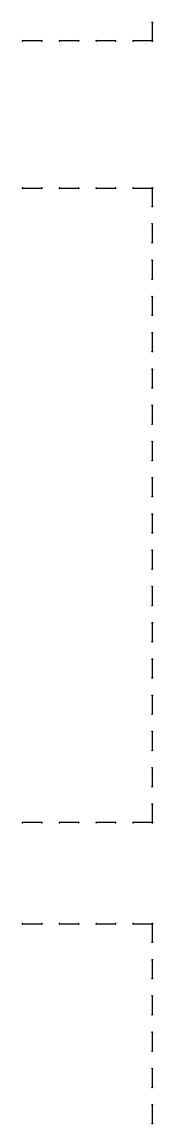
# Paper-space layout 'RLT OUTPUT MODULE' of a CAD drawing. Header units: inches. Extents: x 0.1 to 12.3, y 0.1 to 10.
# Drawn here: x 8.968 to 9.252, y 2.515 to 4.911 of the extents above; entities that cross this region are included whole.
import ezdxf

# ---------------------------------------------------------------- set-up
doc = ezdxf.new("R2010")
doc.units = ezdxf.units.IN
doc.header["$MEASUREMENT"] = 0
doc.layers.add('97', color=94, linetype='Continuous')

psp = doc.layouts.new('RLT OUTPUT MODULE')

# ---------------------------------------------------------------- linework, layer by layer
at = {"layer": '97', "lineweight": 25}
for p, q in [((9.25, 4.9095), (9.25, 4.87)), ((9.0101, 4.87), (8.9695, 4.87)), ((9.0901, 4.87), (9.0495, 4.87)), ((9.17, 4.87), (9.1294, 4.87)), ((9.25, 4.87), (9.2094, 4.87)), ((8.9695, 4.55), (9.0101, 4.55)), ((9.0495, 4.55), (9.0901, 4.55)), ((9.1294, 4.55), (9.17, 4.55)), ((9.2094, 4.55), (9.25, 4.55)), ((9.25, 4.55), (9.25, 4.5105)), ((9.25, 4.4711), (9.25, 4.4317)), ((9.25, 4.3923), (9.25, 4.3528)), ((9.25, 4.3134), (9.25, 4.274)), ((9.25, 4.2346), (9.25, 4.1951)), ((9.25, 4.1557), (9.25, 4.1162)), ((9.25, 4.0769), (9.25, 4.0374)), ((9.25, 3.998), (9.25, 3.9585)), ((9.25, 3.9192), (9.25, 3.8797)), ((9.25, 3.8403), (9.25, 3.8008)), ((9.25, 3.7615), (9.25, 3.722)), ((9.25, 3.6826), (9.25, 3.6431)), ((9.25, 3.6038), (9.25, 3.5643)), ((9.25, 3.5249), (9.25, 3.4854)), ((9.25, 3.446), (9.25, 3.4066)), ((9.25, 3.3672), (9.25, 3.3277)), ((9.25, 3.2883), (9.25, 3.2489)), ((9.25, 3.2095), (9.25, 3.17)), ((9.0101, 3.17), (8.9695, 3.17)), ((9.0901, 3.17), (9.0495, 3.17)), ((9.17, 3.17), (9.1294, 3.17)), ((9.25, 3.17), (9.2094, 3.17)), ((8.9695, 2.95), (9.0101, 2.95)), ((9.0495, 2.95), (9.0901, 2.95)), ((9.1294, 2.95), (9.17, 2.95)), ((9.2094, 2.95), (9.25, 2.95)), ((9.25, 2.95), (9.25, 2.9105)), ((9.25, 2.8711), (9.25, 2.8317)), ((9.25, 2.7923), (9.25, 2.7528)), ((9.25, 2.7134), (9.25, 2.674)), ((9.25, 2.6346), (9.25, 2.5951)), ((9.25, 2.5557), (9.25, 2.5162))]:
    psp.add_line(p, q, dxfattribs=at)
at = {"layer": '97', "lineweight": 18}
for centre, start, end in [((9.25, 4.9095), 0, 180), ((8.9695, 4.87), 90, 270), ((9.0101, 4.87), 270, 90), ((9.0495, 4.87), 90, 270), ((9.0901, 4.87), 270, 90), ((9.1294, 4.87), 90, 270), ((9.17, 4.87), 270, 90), ((9.2094, 4.87), 90, 270), ((9.25, 4.87), 180, 0), ((9.25, 4.87), 270, 90), ((8.9695, 4.55), 90, 270), ((9.0101, 4.55), 270, 90), ((9.0495, 4.55), 90, 270), ((9.0901, 4.55), 270, 90), ((9.1294, 4.55), 90, 270), ((9.17, 4.55), 270, 90), ((9.2094, 4.55), 90, 270), ((9.25, 4.55), 0, 180), ((9.25, 4.55), 270, 90), ((9.25, 4.5105), 180, 0), ((9.25, 4.4711), 0, 180), ((9.25, 4.4317), 180, 0), ((9.25, 4.3923), 0, 180), ((9.25, 4.3528), 180, 0), ((9.25, 4.3134), 0, 180), ((9.25, 4.274), 180, 0), ((9.25, 4.2346), 0, 180), ((9.25, 4.1951), 180, 0), ((9.25, 4.1557), 0, 180), ((9.25, 4.1162), 180, 0), ((9.25, 4.0769), 0, 180), ((9.25, 4.0374), 180, 0), ((9.25, 3.998), 0, 180), ((9.25, 3.9585), 180, 0), ((9.25, 3.9192), 0, 180), ((9.25, 3.8797), 180, 0), ((9.25, 3.8403), 0, 180), ((9.25, 3.8008), 180, 0), ((9.25, 3.7615), 0, 180), ((9.25, 3.722), 180, 0), ((9.25, 3.6826), 0, 180), ((9.25, 3.6431), 180, 0), ((9.25, 3.6038), 0, 180), ((9.25, 3.5643), 180, 0), ((9.25, 3.5249), 0, 180), ((9.25, 3.4854), 180, 0), ((9.25, 3.446), 0, 180), ((9.25, 3.4066), 180, 0), ((9.25, 3.3672), 0, 180), ((9.25, 3.3277), 180, 0), ((9.25, 3.2883), 0, 180), ((9.25, 3.2489), 180, 0), ((9.25, 3.2095), 0, 180), ((8.9695, 3.17), 90, 270), ((9.0101, 3.17), 270, 90), ((9.0495, 3.17), 90, 270), ((9.0901, 3.17), 270, 90), ((9.1294, 3.17), 90, 270), ((9.17, 3.17), 270, 90), ((9.2094, 3.17), 90, 270), ((9.25, 3.17), 180, 0), ((9.25, 3.17), 270, 90), ((8.9695, 2.95), 90, 270), ((9.0101, 2.95), 270, 90), ((9.0495, 2.95), 90, 270), ((9.0901, 2.95), 270, 90), ((9.1294, 2.95), 90, 270), ((9.17, 2.95), 270, 90), ((9.2094, 2.95), 90, 270), ((9.25, 2.95), 0, 180), ((9.25, 2.95), 270, 90), ((9.25, 2.9105), 180, 0), ((9.25, 2.8711), 0, 180), ((9.25, 2.8317), 180, 0), ((9.25, 2.7923), 0, 180), ((9.25, 2.7528), 180, 0), ((9.25, 2.7134), 0, 180), ((9.25, 2.674), 180, 0), ((9.25, 2.6346), 0, 180), ((9.25, 2.5951), 180, 0), ((9.25, 2.5557), 0, 180), ((9.25, 2.5162), 180, 0)]:
    psp.add_arc(centre, 0.0015, start, end, dxfattribs=at)

doc.saveas('drawing.dxf')
